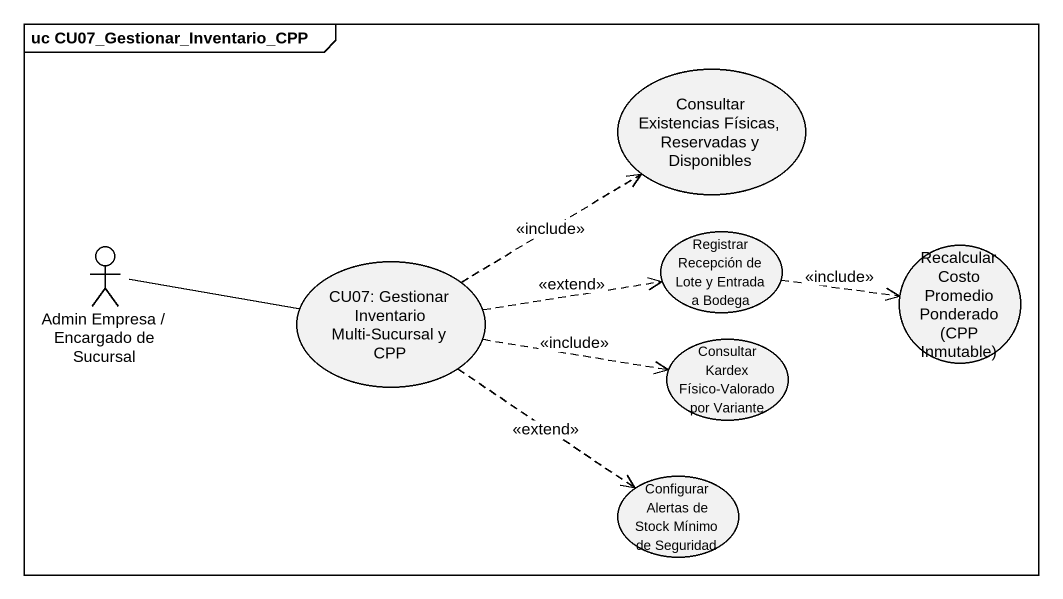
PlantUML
@startuml
mainframe uc CU07_Gestionar_Inventario_CPP
usecase "Consultar Existencias Físicas, Reservadas y Disponibles" as Consultar_Existencias
usecase "Registrar Recepción de Lote y Entrada a Bodega" as Registrar_Recepción_de_Lote
actor "Admin Empresa / Encargado de Sucursal" as Admin_Empresa_Encargado_de
usecase "CU07: Gestionar Inventario Multi-Sucursal y CPP" as CU07_Gestionar_Inventario
usecase "Recalcular Costo Promedio Ponderado (CPP Inmutable)" as Recalcular_Costo_Promedio
usecase "Consultar Kardex Físico-Valorado por Variante" as Consultar_Kardex_Físico
usecase "Configurar Alertas de Stock Mínimo de Seguridad" as Configurar_Alertas_de_Stock
Registrar_Recepción_de_Lote .right.> Recalcular_Costo_Promedio : <<include>>
Admin_Empresa_Encargado_de -right- CU07_Gestionar_Inventario
CU07_Gestionar_Inventario .up.> Consultar_Existencias : <<include>>
CU07_Gestionar_Inventario .right.> Registrar_Recepción_de_Lote : <<extend>>
CU07_Gestionar_Inventario .right.> Consultar_Kardex_Físico : <<include>>
CU07_Gestionar_Inventario ..> Configurar_Alertas_de_Stock : <<extend>>
@enduml
